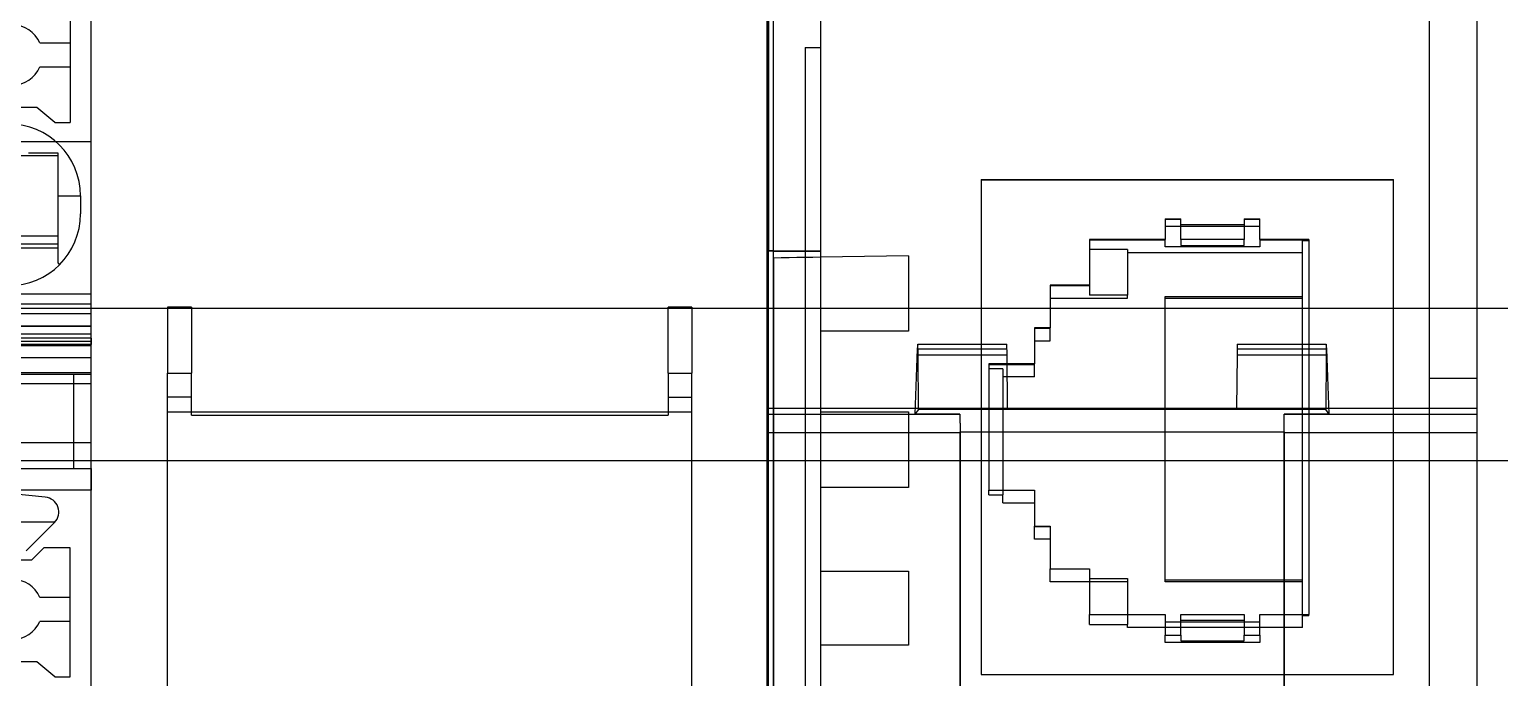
# Model space of a CAD drawing. Header units: inches. Extents: x -13.2 to 36, y -6.6 to 12.8.
# Drawn here: x 28.638 to 30.569, y 1.775 to 2.626 of the extents above; entities that cross this region are included whole.
import ezdxf
from ezdxf.enums import TextEntityAlignment as Align

# ---------------------------------------------------------------- set-up
doc = ezdxf.new("R2010")
doc.units = ezdxf.units.IN
doc.header["$MEASUREMENT"] = 0
for name, color, linetype in [('MAIN-1', 7, 'Continuous'), ('MAIN-2', 7, 'Continuous'), ('PSYMS', 7, 'Continuous')]:
    doc.layers.add(name, color=color, linetype=linetype)
doc.styles.get("Standard").update_dxf_attribs({"font": 'arial.ttf'})

# ---------------------------------------------------------------- blocks, each defined once
blk = doc.blocks.new('FP_Phoenix Contact 3210567')
at = {"layer": 'MAIN-1'}
for p, q in [((-0.8425, 0), (-0.8425, 0.2028)), ((-0.8142, 0.2028), (-0.8142, 0)), ((-0.6902, 0.2028), (-0.6902, 0)), ((-0.6685, 0.2028), (-0.6685, 0)), ((-0.6514, 0), (-0.6514, 0.2028)), ((-0.6471, 0), (-0.6471, 0.2028)), ((-0.6429, 0), (-0.6429, 0.2028)), ((-0.8844, 0.1594), (-0.8844, 0.0473)), ((-0.5248, 0.0433), (-0.5248, 0.1649)), ((-0.5189, 0.165), (-0.5189, 0.0433)), ((-0.5091, 0.0433), (-0.5091, 0.1651)), ((-0.4036, 0.0433), (-0.4036, 0.1669)), ((-1.0681, 0.0711), (-1.0681, 0.1355)), ((-0.3398, 0.0711), (-0.3398, 0.1355)), ((-0.9343, 0.1291), (-0.9343, 0.0776)), ((-0.8517, 0.0601), (-0.8476, 0.1033)), ((-0.9185, 0.0619), (-0.9343, 0.0776)), ((-0.9225, 0.0853), (-0.8852, 0.0481)), ((-0.4001, 0.0783), (-0.4001, 0.0821)), ((-0.4, 0.0747), (-0.4001, 0.0783)), ((-1.0878, 0.0477), (-1.0681, 0.0711)), ((-1.015, 0.0276), (-1.015, 0.0673)), ((-0.9835, 0.0276), (-0.9835, 0.0673)), ((-0.9185, 0.0276), (-0.9185, 0.0619)), ((-0.4, 0.0712), (-0.4, 0.0747)), ((-0.4, 0.0678), (-0.4, 0.0712)), ((-0.4, 0.0646), (-0.4, 0.0678)), ((-0.3999, 0.0614), (-0.4, 0.0646)), ((-0.3999, 0.0582), (-0.3999, 0.0614)), ((-0.3999, 0.0551), (-0.3999, 0.0582)), ((-0.3595, 0.0477), (-0.3398, 0.0711)), ((-0.2867, 0.0276), (-0.2867, 0.0673)), ((-0.2552, 0.0276), (-0.2552, 0.0673)), ((-1.0878, 0.0477), (-1.0878, 0.0276)), ((-0.5445, 0.0433), (-0.5464, 0.0415)), ((-0.5445, 0.0433), (-0.456, 0.0433)), ((-0.456, 0.0433), (-0.456, 0.0138)), ((-0.456, 0.0433), (-0.4523, 0.0433)), ((-0.4523, 0.0433), (-0.4487, 0.0433)), ((-0.4487, 0.0433), (-0.4452, 0.0433)), ((-0.4452, 0.0433), (-0.4418, 0.0433)), ((-0.4418, 0.0433), (-0.4384, 0.0433)), ((-0.4384, 0.0433), (-0.4352, 0.0433)), ((-0.4352, 0.0433), (-0.432, 0.0433)), ((-0.432, 0.0433), (-0.4289, 0.0433)), ((-0.4289, 0.0433), (-0.426, 0.0433)), ((-0.426, 0.0433), (-0.4231, 0.0433)), ((-0.4231, 0.0433), (-0.4203, 0.0433)), ((-0.4203, 0.0433), (-0.4175, 0.0433)), ((-0.4175, 0.0433), (-0.4148, 0.0433)), ((-0.4148, 0.0433), (-0.4122, 0.0433)), ((-0.4122, 0.0433), (-0.4096, 0.0433)), ((-0.4096, 0.0433), (-0.4071, 0.0433)), ((-0.4071, 0.0433), (-0.4046, 0.0433)), ((-0.4046, 0.0433), (-0.4021, 0.0433)), ((-0.4021, 0.0433), (-0.3997, 0.0433)), ((-0.3998, 0.0521), (-0.3999, 0.0551)), ((-0.3998, 0.0491), (-0.3998, 0.0521)), ((-0.3998, 0.0462), (-0.3998, 0.0491)), ((-0.3997, 0.0433), (-0.3998, 0.0462)), ((-0.3595, 0.0477), (-0.3595, 0.0276)), ((-1.0878, 0.0276), (-0.9185, 0.0276)), ((-0.8142, 0.0226), (-0.6902, 0.0226)), ((-0.1902, 0.0276), (-0.3595, 0.0276)), ((-1.3712, 0), (-0.8425, 0)), ((-0.8142, 0), (-0.8425, 0)), ((-0.8142, 0), (-0.6902, 0)), ((-0.6902, 0), (-0.6685, 0)), ((-0.6685, 0), (-0.6514, 0)), ((-0.6471, 0), (-0.6514, 0)), ((-0.6429, 0), (-0.6471, 0)), ((-0.6429, 0), (0, 0)), ((-0.456, 0.0138), (-0.4796, 0.0138))]:
    blk.add_line(p, q, dxfattribs=at)
for centre, radius, start, end in [((-0.9992, 0.1033), 0.0394, 180, 246.4218), ((-0.9992, 0.1033), 0.0394, 293.5782, 0), ((-0.4796, 0.1083), 0.0945, 180, 270), ((-0.456, 0.1083), 0.0945, 270, 0), ((-0.2709, 0.1033), 0.0394, 180, 246.4218), ((-0.2709, 0.1033), 0.0394, 293.5782, 0), ((-0.8713, 0.062), 0.0197, 225, 354.5596)]:
    blk.add_arc(centre, radius, start, end, dxfattribs=at)
at = {"layer": 'MAIN-2'}
for p, q in [((-0.7805, 0), (-0.7805, 0.2028)), ((-0.7024, 0.2028), (-0.7024, 0)), ((-0.6882, 0.2028), (-0.6882, 0)), ((-0.6526, 0.2028), (-0.6526, 0)), ((-0.637, 0.2028), (-0.637, 0)), ((-0.6277, 0), (-0.6277, 0.2028)), ((-0.6265, 0.2028), (-0.6265, 0)), ((-0.6107, 0.2028), (-0.6107, 0)), ((-0.5982, 0), (-0.5982, 0.2028)), ((-0.5846, 0.2028), (-0.5846, 0)), ((-0.3851, 0), (-0.3851, 0.2028)), ((-0.9343, 0.0776), (-0.9343, 0.0776)), ((-1.0681, 0.0711), (-1.0681, 0.0711)), ((-1.015, 0.0673), (-1.015, 0.0673)), ((-0.9835, 0.0673), (-0.9835, 0.0673)), ((-0.9185, 0.0619), (-0.9185, 0.0619)), ((-0.8517, 0.0601), (-0.8517, 0.0601)), ((-0.3398, 0.0711), (-0.3398, 0.0711)), ((-0.2867, 0.0673), (-0.2867, 0.0673)), ((-0.2552, 0.0673), (-0.2552, 0.0673)), ((-1.0878, 0.0477), (-1.0878, 0.0477)), ((-0.8852, 0.0481), (-0.8852, 0.0481)), ((-0.5248, 0.0433), (-0.5248, 0.0433)), ((-0.5189, 0.0433), (-0.5189, 0.0433)), ((-0.5091, 0.0433), (-0.5091, 0.0433)), ((-0.3595, 0.0477), (-0.3595, 0.0477)), ((-1.0878, 0.0276), (-1.0878, 0.0276)), ((-1.015, 0.0276), (-1.015, 0.0276)), ((-0.9835, 0.0276), (-0.9835, 0.0276)), ((-0.9185, 0.0276), (-0.9185, 0.0276)), ((-0.8142, 0.0226), (-0.8142, 0.0226)), ((-0.6902, 0.0226), (-0.6902, 0.0226)), ((-0.3595, 0.0276), (-0.3595, 0.0276)), ((-0.2867, 0.0276), (-0.2867, 0.0276)), ((-0.2552, 0.0276), (-0.2552, 0.0276)), ((-0.8142, 0), (-0.8142, 0)), ((-0.6902, 0), (-0.6902, 0)), ((-0.6882, 0), (-0.6882, 0)), ((-0.6685, 0), (-0.6685, 0)), ((-0.637, 0), (-0.637, 0)), ((-0.4796, 0.0138), (-0.4796, 0.0138)), ((-0.456, 0.0138), (-0.456, 0.0138)), ((-0.3851, 0), (-0.3851, 0))]:
    blk.add_line(p, q, dxfattribs=at)
blk = doc.blocks.new('2963938')
at = {"layer": 'MAIN-1'}
for p, q in [((0, -1.1654), (0, 1.1654)), ((0.8898, -1.1654), (0.8898, 1.1654))]:
    blk.add_line(p, q, dxfattribs=at)
at = {"layer": 'MAIN-2'}
for p, q in [((0.1319, -0.6024), (0.1004, -0.6024)), ((0.1004, -0.6024), (0.1004, -0.6024)), ((0.1004, -0.6024), (0.1004, -0.689)), ((0.1319, -0.6024), (0.1319, -0.6024)), ((0.1319, -0.6024), (0.1319, -0.689)), ((0.7579, -0.6024), (0.7579, -0.6024)), ((0.7579, -0.689), (0.7579, -0.6024)), ((0.7894, -0.6024), (0.7579, -0.6024)), ((0.7894, -0.6024), (0.7894, -0.6024)), ((0.7894, -0.6024), (0.7894, -0.689)), ((0.1004, -0.689), (0.1319, -0.689)), ((0.1004, -0.689), (0.1004, -0.689)), ((0.1004, -1.437), (0.1004, -0.689)), ((0.1319, -0.7441), (0.1319, -0.689)), ((0.1319, -0.689), (0.1319, -0.689)), ((0.7579, -0.689), (0.7579, -0.689)), ((0.7579, -0.689), (0.7579, -0.7441)), ((0.7579, -0.689), (0.7894, -0.689)), ((0.7894, -0.689), (0.7894, -0.689)), ((0.7894, -1.437), (0.7894, -0.689)), ((0.1319, -0.7205), (0.1004, -0.7205)), ((0.7579, -0.7205), (0.7894, -0.7205)), ((0.1319, -0.7402), (0.1004, -0.7402)), ((0.1004, -0.7402), (0.1004, -0.7402)), ((0.7579, -0.7402), (0.1319, -0.7402)), ((0.1319, -0.7402), (0.1319, -0.7402)), ((0.1319, -0.7441), (0.1319, -0.7441)), ((0.1319, -0.7441), (0.7579, -0.7441)), ((0.7894, -0.7402), (0.7579, -0.7402)), ((0.7579, -0.7402), (0.7579, -0.7402)), ((0.7579, -0.7441), (0.7579, -0.7441)), ((0.7894, -0.7402), (0.7894, -0.7402))]:
    blk.add_line(p, q, dxfattribs=at)
blk = doc.blocks.new('1085039')
at = {"layer": 'MAIN-1'}
for p, q in [((0.9659, 122.995), (0.9659, 119.2077)), ((0.0338, 119.0766), (0.0338, 122.9425)), ((0.0339, 120.3343), (0.0339, 120.4186)), ((0.0353, 120.419), (0.0353, 120.3348)), ((0.0339, 120.25), (0.0339, 120.3343)), ((0.0353, 120.3348), (0.0353, 120.2506)), ((0.0339, 120.1656), (0.0339, 120.25)), ((0.0353, 120.2506), (0.0353, 120.1663)), ((0.0339, 120.0813), (0.0339, 120.1656)), ((0.0353, 120.1663), (0.0353, 120.082)), ((0.3146, 120.1752), (0.8564, 120.1752)), ((0.3146, 120.1752), (0.3146, 119.5252)), ((0.8564, 119.5252), (0.8564, 120.1752)), ((0.5565, 120.1235), (0.5772, 120.1235)), ((0.5565, 120.1235), (0.5565, 120.0965)), ((0.5772, 120.1229), (0.5565, 120.1229)), ((0.5772, 120.0965), (0.5772, 120.1235)), ((0.6601, 120.1235), (0.6808, 120.1235)), ((0.6601, 120.1235), (0.6601, 120.0965)), ((0.6808, 120.1229), (0.6601, 120.1229)), ((0.6808, 120.0965), (0.6808, 120.1235)), ((0.5772, 120.1137), (0.5565, 120.1137)), ((0.6808, 120.1137), (0.6601, 120.1137)), ((0.5565, 120.0965), (0.4571, 120.0965)), ((0.4571, 120.0965), (0.4571, 120.0365)), ((0.4571, 120.096), (0.5565, 120.096)), ((0.5068, 120.0836), (0.4571, 120.0836)), ((0.5068, 120.0836), (0.5068, 120.0236)), ((0.5565, 120.096), (0.5565, 120.0965)), ((0.5565, 120.0868), (0.5565, 120.096)), ((0.6808, 120.0868), (0.5565, 120.0868)), ((0.5772, 120.0965), (0.5772, 120.0888)), ((0.6601, 120.0965), (0.5772, 120.0965)), ((0.5772, 120.0888), (0.6601, 120.0888)), ((0.6601, 120.0888), (0.6601, 120.0965)), ((0.6808, 120.0965), (0.6808, 120.096)), ((0.745, 120.0965), (0.6808, 120.0965)), ((0.6808, 120.096), (0.6808, 120.0868)), ((0.6808, 120.096), (0.745, 120.096)), ((0.7367, 119.6039), (0.7367, 120.0947)), ((0.745, 120.0947), (0.7367, 120.0947)), ((0.745, 120.0965), (0.745, 119.6039)), ((0.0339, 120.0813), (0.0341, 120.0814)), ((0.0418, 120.0813), (0.0339, 120.0813)), ((0.0341, 120.0814), (0.0343, 120.0815)), ((0.0343, 120.0815), (0.0346, 120.0816)), ((0.0346, 120.0816), (0.0348, 120.0817)), ((0.0348, 120.0817), (0.035, 120.0818)), ((0.035, 120.0818), (0.0353, 120.082)), ((0.0353, 120.082), (0.0362, 120.082)), ((0.0362, 120.082), (0.0371, 120.082)), ((0.0371, 120.082), (0.0381, 120.082)), ((0.0381, 120.082), (0.039, 120.082)), ((0.039, 120.082), (0.0399, 120.082)), ((0.0399, 120.082), (0.0408, 120.082)), ((0.0408, 120.082), (0.0418, 120.082)), ((0.0418, 120.0721), (0.0418, 120.082)), ((0.0521, 120.0723), (0.0418, 120.0721)), ((0.0418, 120.0721), (0.0418, 119.5081)), ((0.0625, 120.0725), (0.0521, 120.0723)), ((0.0728, 120.0727), (0.0625, 120.0725)), ((0.0832, 120.0728), (0.0728, 120.0727)), ((0.0935, 120.073), (0.0832, 120.0728)), ((0.1039, 120.0732), (0.0935, 120.073)), ((0.2195, 120.0752), (0.1039, 120.0732)), ((0.1039, 120.0732), (0.1039, 119.9759)), ((0.2195, 120.0752), (0.2195, 119.9759)), ((0.5068, 120.0795), (0.7367, 120.0795)), ((0.4571, 120.0365), (0.4053, 120.0365)), ((0.4053, 120.0365), (0.4053, 119.9806)), ((0.4053, 120.036), (0.4571, 120.036)), ((0.4571, 120.0365), (0.4571, 120.036)), ((0.4571, 120.036), (0.4571, 120.0236)), ((0.4053, 120.0195), (0.5068, 120.0195)), ((0.5068, 120.0236), (0.4571, 120.0236)), ((0.5068, 120.0195), (0.5068, 120.0236)), ((0.5565, 120.0216), (0.7367, 120.0216)), ((0.5565, 119.649), (0.5565, 120.0216)), ((0.2195, 119.9759), (0.1039, 119.9759)), ((0.1039, 119.9759), (0.1039, 119.8701)), ((0.4053, 119.9806), (0.3846, 119.9806)), ((0.3846, 119.9806), (0.3846, 119.933)), ((0.3846, 119.9801), (0.4053, 119.9801)), ((0.4053, 119.9801), (0.4053, 119.9806)), ((0.4053, 119.9636), (0.4053, 119.9801)), ((0.3846, 119.9636), (0.4053, 119.9636)), ((0.3846, 119.933), (0.3249, 119.933)), ((0.3249, 119.933), (0.3249, 119.7674)), ((0.3249, 119.9325), (0.3846, 119.9325)), ((0.3846, 119.9325), (0.3846, 119.933)), ((0.3846, 119.916), (0.3846, 119.9325)), ((0.3432, 119.9268), (0.3249, 119.9268)), ((0.3432, 119.9268), (0.3432, 119.7674)), ((0.3846, 119.916), (0.3432, 119.916)), ((0.1039, 119.8701), (0.2195, 119.8701)), ((0.1039, 119.8701), (0.1039, 119.7707)), ((0.2195, 119.8701), (0.2195, 119.7707)), ((0.2195, 119.7707), (0.1039, 119.7707)), ((0.1039, 119.7707), (0.1039, 119.661)), ((0.3249, 119.7674), (0.3846, 119.7674)), ((0.3846, 119.7674), (0.3846, 119.7198)), ((0.3846, 119.7198), (0.4053, 119.7198)), ((0.4053, 119.7198), (0.4053, 119.6639)), ((0.1039, 119.661), (0.2195, 119.661)), ((0.1039, 119.661), (0.1039, 119.5636)), ((0.2195, 119.661), (0.2195, 119.5636)), ((0.4053, 119.6639), (0.4571, 119.6639)), ((0.4571, 119.6639), (0.4571, 119.6039)), ((0.4571, 119.651), (0.5068, 119.651)), ((0.5068, 119.651), (0.5068, 119.6039)), ((0.5565, 119.6469), (0.5565, 119.649)), ((0.7367, 119.649), (0.5565, 119.649)), ((0.7367, 119.6469), (0.5565, 119.6469)), ((0.4571, 119.6039), (0.5565, 119.6039)), ((0.5565, 119.6039), (0.5565, 119.5769)), ((0.5772, 119.5769), (0.5772, 119.6039)), ((0.5772, 119.6039), (0.6601, 119.6039)), ((0.6601, 119.6039), (0.6601, 119.5769)), ((0.6808, 119.5769), (0.6808, 119.6039)), ((0.6808, 119.6039), (0.745, 119.6039)), ((0.5565, 119.5941), (0.5772, 119.5941)), ((0.6601, 119.5941), (0.6808, 119.5941)), ((0.2195, 119.5636), (0.1039, 119.5636)), ((0.1039, 119.5636), (0.1039, 119.5081)), ((0.5565, 119.5769), (0.5772, 119.5769)), ((0.6601, 119.5769), (0.6808, 119.5769)), ((0.3146, 119.5252), (0.8564, 119.5252)), ((0.3146, 119.5251), (0.3146, 119.5252)), ((0.3146, 119.5251), (0.8564, 119.5251)), ((0.8564, 119.5252), (0.8564, 119.5251))]:
    blk.add_line(p, q, dxfattribs=at)
at = {"layer": 'MAIN-2'}
for p, q in [((0.1042, 120.0813), (0.1042, 122.9284)), ((0.9037, 120.0813), (0.9037, 122.9284)), ((0.0421, 119.0828), (0.0421, 122.0641)), ((0.0835, 120.3487), (0.0835, 120.3487)), ((0.0835, 120.3487), (0.0835, 118.909)), ((0.0835, 120.3487), (0.1042, 120.3487)), ((0.1042, 120.3487), (0.1042, 120.3487)), ((0.3146, 120.1749), (0.8564, 120.1749)), ((0.6601, 120.1157), (0.5772, 120.1157)), ((0.6601, 120.1137), (0.5772, 120.1137)), ((0.0418, 120.0813), (0.0507, 120.0813)), ((0.1042, 120.0813), (0.0418, 120.0813)), ((0.0418, 120.0721), (0.0418, 120.0721)), ((0.0507, 120.0813), (0.0596, 120.0813)), ((0.0596, 120.0813), (0.0685, 120.0813)), ((0.0685, 120.0813), (0.0775, 120.0813)), ((0.0775, 120.0813), (0.0864, 120.0813)), ((0.0864, 120.0813), (0.0953, 120.0813)), ((0.0953, 120.0813), (0.1042, 120.0813)), ((0.1042, 118.934), (0.1042, 120.0813)), ((0.2195, 120.0752), (0.2195, 120.0752)), ((0.9037, 119.9142), (0.9037, 120.0813)), ((0.5565, 120.0195), (0.7367, 120.0195)), ((0.1039, 119.9759), (0.1039, 119.9759)), ((0.2195, 119.9759), (0.2195, 119.9759)), ((0.2309, 119.9529), (0.2277, 119.867)), ((0.2316, 119.959), (0.2309, 119.9529)), ((0.2309, 119.9529), (0.3486, 119.9529)), ((0.2318, 119.9451), (0.2316, 119.959)), ((0.2316, 119.959), (0.3486, 119.959)), ((0.3487, 119.9451), (0.3486, 119.959)), ((0.6511, 119.959), (0.651, 119.9451)), ((0.651, 119.9529), (0.7688, 119.9529)), ((0.6511, 119.959), (0.7681, 119.959)), ((0.7681, 119.959), (0.7679, 119.9451)), ((0.7688, 119.9529), (0.7681, 119.959)), ((0.772, 119.867), (0.7688, 119.9529)), ((0.2318, 119.9451), (0.3487, 119.9451)), ((0.2323, 119.8731), (0.2318, 119.9451)), ((0.3494, 119.8745), (0.3487, 119.9451)), ((0.651, 119.9451), (0.6502, 119.8745)), ((0.651, 119.9451), (0.7679, 119.9451)), ((0.7679, 119.9451), (0.7674, 119.8731)), ((0.9037, 119.8165), (0.9037, 119.9142)), ((0.9037, 119.9142), (0.9659, 119.9142)), ((0.9659, 119.8744), (0.0338, 119.8744)), ((0.2323, 119.8731), (0.2277, 119.867)), ((0.7674, 119.8731), (0.2323, 119.8731)), ((0.3494, 119.8745), (0.3494, 119.8745)), ((0.6502, 119.8745), (0.3494, 119.8745)), ((0.6502, 119.8745), (0.6502, 119.8745)), ((0.772, 119.867), (0.7674, 119.8731)), ((0.0338, 119.8669), (0.2868, 119.8669)), ((0.1039, 119.8701), (0.1039, 119.8701)), ((0.2195, 119.8701), (0.2195, 119.8701)), ((0.2868, 119.867), (0.2277, 119.867)), ((0.2868, 119.867), (0.2871, 119.844)), ((0.2868, 119.867), (0.2868, 119.8669)), ((0.2868, 119.8669), (0.2871, 119.8432)), ((0.7126, 119.844), (0.7129, 119.867)), ((0.7126, 119.8432), (0.7129, 119.8669)), ((0.772, 119.867), (0.7129, 119.867)), ((0.7129, 119.8669), (0.7129, 119.867)), ((0.7129, 119.8669), (0.9659, 119.8669)), ((0.0338, 119.8432), (0.2871, 119.8432)), ((0.2871, 119.844), (0.7126, 119.844)), ((0.2871, 118.1501), (0.2871, 119.844)), ((0.2871, 119.8432), (0.2871, 118.1501)), ((0.7126, 119.844), (0.7126, 118.1501)), ((0.7126, 119.8432), (0.9659, 119.8432)), ((0.7126, 118.1501), (0.7126, 119.8432)), ((0.9037, 119.7188), (0.9037, 119.8165)), ((0.1039, 119.7707), (0.1039, 119.7707)), ((0.2195, 119.7707), (0.2195, 119.7707)), ((0.3249, 119.7669), (0.3249, 119.7674)), ((0.3249, 119.7612), (0.3249, 119.7669)), ((0.3846, 119.7669), (0.3249, 119.7669)), ((0.3249, 119.7612), (0.3432, 119.7612)), ((0.3432, 119.7674), (0.3432, 119.7612)), ((0.3432, 119.7504), (0.3432, 119.7612)), ((0.3432, 119.7504), (0.3846, 119.7504)), ((0.3846, 119.7192), (0.3846, 119.7198)), ((0.3846, 119.7028), (0.3846, 119.7192)), ((0.4053, 119.7192), (0.3846, 119.7192)), ((0.9037, 119.621), (0.9037, 119.7188)), ((0.4053, 119.7028), (0.3846, 119.7028)), ((0.1039, 119.661), (0.1039, 119.661)), ((0.2195, 119.661), (0.2195, 119.661)), ((0.4053, 119.6634), (0.4053, 119.6639)), ((0.4053, 119.6469), (0.4053, 119.6634)), ((0.4571, 119.6634), (0.4053, 119.6634)), ((0.5068, 119.6469), (0.4053, 119.6469)), ((0.9037, 119.5233), (0.9037, 119.621)), ((0.4571, 119.6033), (0.4571, 119.6039)), ((0.4571, 119.5909), (0.4571, 119.6033)), ((0.5565, 119.6033), (0.4571, 119.6033)), ((0.5068, 119.6039), (0.5068, 119.5909)), ((0.745, 119.6033), (0.6808, 119.6033)), ((0.7367, 119.602), (0.7367, 119.6039)), ((0.7367, 119.5868), (0.7367, 119.602)), ((0.745, 119.602), (0.7367, 119.602)), ((0.745, 119.6033), (0.745, 119.6039)), ((0.745, 119.602), (0.745, 119.6033)), ((0.4571, 119.5909), (0.5068, 119.5909)), ((0.5068, 119.5868), (0.5068, 119.5909)), ((0.7367, 119.5868), (0.5068, 119.5868)), ((0.6601, 119.5961), (0.5772, 119.5961)), ((0.5772, 119.5941), (0.6601, 119.5941)), ((0.1039, 119.5636), (0.1039, 119.5636)), ((0.2195, 119.5636), (0.2195, 119.5636)), ((0.5565, 119.5764), (0.5565, 119.5769)), ((0.5772, 119.5764), (0.5565, 119.5764)), ((0.5565, 119.5672), (0.5565, 119.5764)), ((0.6808, 119.5672), (0.5565, 119.5672)), ((0.5772, 119.5769), (0.5772, 119.5764)), ((0.5772, 119.5764), (0.5772, 119.5692)), ((0.5772, 119.5692), (0.6601, 119.5692)), ((0.6601, 119.5764), (0.6601, 119.5769)), ((0.6601, 119.5692), (0.6601, 119.5764)), ((0.6808, 119.5764), (0.6601, 119.5764)), ((0.6808, 119.5769), (0.6808, 119.5764)), ((0.6808, 119.5764), (0.6808, 119.5672)), ((0.9037, 119.4256), (0.9037, 119.5233))]:
    blk.add_line(p, q, dxfattribs=at)
blk = doc.blocks.new('HDINA39D')
for p, q in [((0, -0.49), (16.5, -0.49)), ((0, -0.69), (16.5, -0.69))]:
    blk.add_line(p, q)
at = {"flags": 11}
for p in [(2.95, 0), (12.8, 0)]:
    blk.add_attdef('NC', text='', height=0.01, rotation=270, dxfattribs=at).set_placement(p, align=Align.MIDDLE)

msp = doc.modelspace()

# ---------------------------------------------------------------- block references
at = {"layer": 'PSYMS'}
for name, p in [('1085039', (29.5732, -117.7464)), ('2963938', (28.71871, 2.86343)), ('HDINA39D', (18.4842, 2.75))]:
    msp.add_blockref(name, p, dxfattribs=at)
at = {"layer": 'PSYMS', "rotation": 90}
msp.add_blockref('FP_Phoenix Contact 3210567', (28.71871, 2.86343), dxfattribs=at)

doc.saveas('drawing.dxf')
